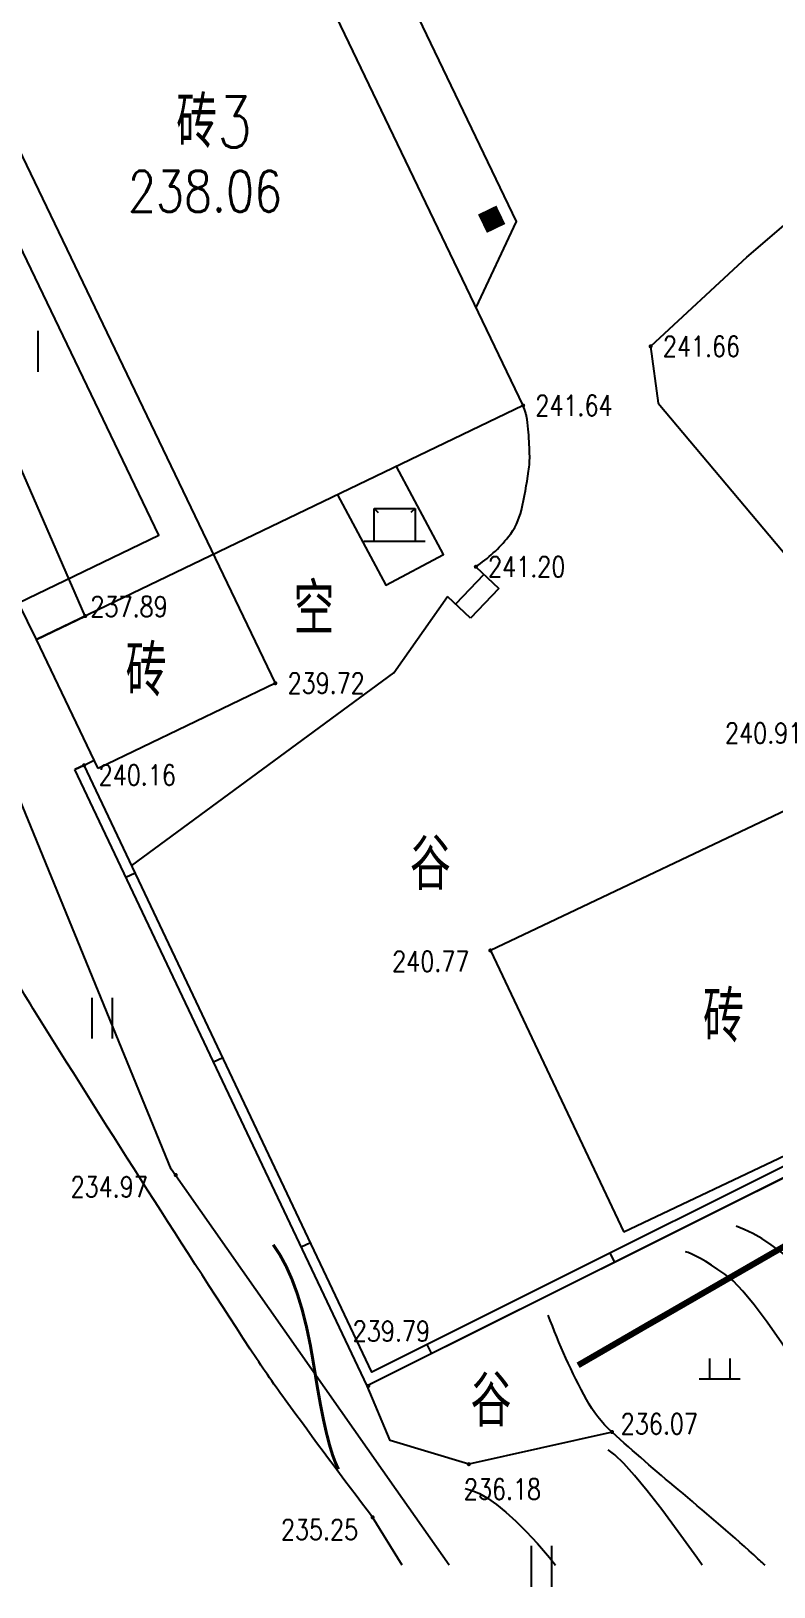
# Model space of a CAD drawing. Extents: x 453486 to 453811, y 3475287 to 3475420.
# Drawn here: x 453609.1 to 453627.26, y 3475289.3 to 3475327.31 of the extents above; entities that cross this region are included whole.
import ezdxf
from ezdxf.enums import TextEntityAlignment as Align

# ---------------------------------------------------------------- set-up
doc = ezdxf.new("R2010")
doc.units = 0
doc.header["$MEASUREMENT"] = 0
doc.layers.add('DX', color=9, linetype='Continuous')
doc.layers.add('GCD', color=9, linetype='Continuous')
doc.styles.add('HZ', font='rs.shx', dxfattribs={"width": 0.8, "bigfont": 'hztxt.shx'})

# ---------------------------------------------------------------- blocks, each defined once
blk = doc.blocks.new('GC200')
at = {"linetype": 'Continuous', "const_width": 0.2, "flags": 128}
blk.add_lwpolyline([(-0.1, 0, 1), (0.1, 0, 1)], format="xyb", close=True, dxfattribs=at)
blk = doc.blocks.new('gc002')
at = {"const_width": 1}
blk.add_lwpolyline([(-0.5, 0), (0.5, 0)], dxfattribs=at)
blk = doc.blocks.new('gc022')
for p, q in [((-1, 0), (-1, 1.6)), ((-1, 1.6), (1, 1.6)), ((-1, 1.6), (-0.8, 1.4)), ((1, 1.6), (0.8, 1.4)), ((1, 1.6), (1, 0)), ((-1.5, 0), (1.5, 0))]:
    blk.add_line(p, q)
blk = doc.blocks.new('gc119')
for p, q in [((-0.5, 1), (-0.5, 0)), ((0.5, 1), (0.5, 0)), ((-1, 0), (1, 0))]:
    blk.add_line(p, q)
blk = doc.blocks.new('gc121')
for p, q in [((-0.5, -1), (-0.5, 1)), ((0.5, -1), (0.5, 1))]:
    blk.add_line(p, q)
blk = doc.blocks.new('GC200X')

msp = doc.modelspace()

# ---------------------------------------------------------------- linework, layer by layer
at = {"layer": 'DX', "linetype": 'Continuous'}
for p, q in [((453619.97, 3475314.22), (453620.528, 3475313.687)), ((453619.97, 3475314.22), (453620.528, 3475313.687)), ((453620.166439932, 3475314.03236114), (453619.4757176517, 3475313.309241005)), ((453620.166439932, 3475314.03236114), (453619.4757176517, 3475313.309241005)), ((453619.8372777197, 3475312.963879864), (453619.2792777197, 3475313.496879864)), ((453619.8372777197, 3475312.963879864), (453619.2792777197, 3475313.496879864)), ((453620.528, 3475313.687), (453619.8372777197, 3475312.963879864)), ((453620.528, 3475313.687), (453619.8372777197, 3475312.963879864)), ((453610.395, 3475309.37), (453610.1691254472, 3475309.262852035)), ((453610.395, 3475309.37), (453610.1691254472, 3475309.262852035)), ((453611.6439699856, 3475306.737093843), (453611.4180954328, 3475306.629945877)), ((453611.6439699856, 3475306.737093843), (453611.4180954328, 3475306.629945877)), ((453613.7869292864, 3475302.219602787), (453613.5610547336, 3475302.112454822)), ((453613.7869292864, 3475302.219602787), (453613.5610547336, 3475302.112454822)), ((453615.9298885871, 3475297.702111732), (453615.7040140343, 3475297.594963767)), ((453615.9298885871, 3475297.702111732), (453615.7040140343, 3475297.594963767)), ((453623.2473597077, 3475297.449946828), (453623.3590483103, 3475297.226282669)), ((453623.2473597077, 3475297.449946828), (453623.3590483103, 3475297.226282669)), ((453618.7740765261, 3475295.216174777), (453618.8857651287, 3475294.992510618)), ((453618.7740765261, 3475295.216174777), (453618.8857651287, 3475294.992510618))]:
    msp.add_line(p, q, dxfattribs=at)
at = {"layer": 'DX', "linetype": 'Continuous', "flags": 128}
for points in [[(453610.1691254472, 3475309.262852035), (453610.395, 3475309.37), (453610.6430271032, 3475309.493921129), (453609.2270154633, 3475312.441295495), (453610.4219908919, 3475313.015505535), (453595.5407277989, 3475347.187339624), (453595.2286397717, 3475353.412340119), (453595.602, 3475355.714)], [(453610.1691254472, 3475309.262852035), (453610.395, 3475309.37), (453610.6430271032, 3475309.493921129), (453609.2270154633, 3475312.441295495), (453610.4219908919, 3475313.015505535), (453595.5407277989, 3475347.187339624), (453595.2286397717, 3475353.412340119), (453595.602, 3475355.714)], [(453618.022, 3475291.665), (453612.525, 3475299.505), (453599.027, 3475332.434), (453590.732, 3475355.13)], [(453618.022, 3475291.665), (453612.525, 3475299.505), (453599.027, 3475332.434), (453590.732, 3475355.13)], [(453621.126, 3475318.159), (453605.3800710432, 3475350.933552172)], [(453621.126, 3475318.159), (453605.3800710432, 3475350.933552172)], [(453609.2270154633, 3475312.441295495), (453608.7939032296, 3475313.342635493), (453612.2227022712, 3475314.990243292), (453596.9097892541, 3475346.863489257), (453597.8111605051, 3475347.296536446)], [(453609.2270154633, 3475312.441295495), (453608.7939032296, 3475313.342635493), (453612.2227022712, 3475314.990243292), (453596.9097892541, 3475346.863489257), (453597.8111605051, 3475347.296536446)], [(453626.595, 3475321.784), (453646.5963087942, 3475338.925604947)], [(453626.595, 3475321.784), (453646.5963087942, 3475338.925604947)], [(453621.126, 3475318.159), (453612.398, 3475336.326)], [(453621.126, 3475318.159), (453612.398, 3475336.326)], [(453626.595, 3475321.784), (453624.242, 3475319.604)], [(453626.595, 3475321.784), (453624.242, 3475319.604)], [(453624.242, 3475319.604), (453624.428, 3475318.218)], [(453624.242, 3475319.604), (453624.428, 3475318.218)], [(453621.126, 3475318.159), (453609.2270154633, 3475312.441295495)], [(453621.126, 3475318.159), (453609.2270154633, 3475312.441295495)], [(453624.428, 3475318.218), (453629.7207600152, 3475311.923314233)], [(453624.428, 3475318.218), (453629.7207600152, 3475311.923314233)], [(453616.5893762048, 3475315.979059835), (453617.773, 3475313.769), (453619.179, 3475314.522), (453618.028339425, 3475316.67051098)], [(453616.5893762048, 3475315.979059835), (453617.773, 3475313.769), (453619.179, 3475314.522), (453618.028339425, 3475316.67051098)], [(453611.5570784349, 3475306.920266618), (453617.9684471684, 3475311.626416388), (453619.2792777197, 3475313.496879864)], [(453611.5570784349, 3475306.920266618), (453617.9684471684, 3475311.626416388), (453619.2792777197, 3475313.496879864)], [(453632.3056146733, 3475301.693826772), (453617.3114600288, 3475294.206367959), (453610.1691254472, 3475309.262852035)], [(453632.5327191009, 3475301.798342699), (453617.3114600288, 3475294.206367959), (453610.1691254472, 3475309.262852035)], [(453632.3056146733, 3475301.693826772), (453617.3114600288, 3475294.206367959), (453610.1691254472, 3475309.262852035)], [(453632.5327191009, 3475301.798342699), (453617.3114600288, 3475294.206367959), (453610.1691254472, 3475309.262852035)], [(453632.2010458075, 3475301.921046232), (453617.428, 3475294.544), (453610.395, 3475309.37)], [(453632.2010458075, 3475301.921046232), (453617.428, 3475294.544), (453610.395, 3475309.37)], [(453620.325, 3475304.845), (453623.5896395984, 3475297.962764964)], [(453620.325, 3475304.845), (453623.5896395984, 3475297.962764964)], [(453623.299, 3475293.08), (453619.799, 3475292.294), (453617.8790335942, 3475292.869762546), (453617.3114600288, 3475294.206367959)], [(453623.299, 3475293.08), (453619.799, 3475292.294), (453617.8790335942, 3475292.869762546), (453617.3114600288, 3475294.206367959)], [(453619.3160035146, 3475289.825844313), (453618.022, 3475291.665)], [(453619.3160035146, 3475289.825844313), (453618.022, 3475291.665)]]:
    msp.add_lwpolyline(points, dxfattribs=at)
for points in [[(453617.446, 3475290.997, -0.005351649133589306), (453615.3084025905, 3475293.868846469, -0.01272669706995534), (453614.4536566541, 3475295.108342217, -0.005200078010986627), (453609.1496154293, 3475303.422598772, -0.02461134934252499), (453608.135, 3475305.244, -0.01912514691475785), (453605.9878036957, 3475310.04207522, -0.008277372424253901), (453601.6425885186, 3475321.379913263, -0.001289696971249578), (453600.0564578772, 3475325.768011272, -0.0003285109287172681), (453593.8852832871, 3475343.015227233, -0.004802715797315871), (453592.7199643776, 3475346.380548403, -0.001840433176234176), (453589.796, 3475355.202)], [(453617.446, 3475290.997, -0.005351649133589306), (453615.3084025905, 3475293.868846469, -0.01272669706995534), (453614.4536566541, 3475295.108342217, -0.005200078010986627), (453609.1496154293, 3475303.422598772, -0.02461134934252499), (453608.135, 3475305.244, -0.01912514691475785), (453605.9878036957, 3475310.04207522, -0.008277372424253901), (453601.6425885186, 3475321.379913263, -0.001289696971249578), (453600.0564578772, 3475325.768011272, -0.0003285109287172681), (453593.8852832871, 3475343.015227233, -0.004802715797315871), (453592.7199643776, 3475346.380548403, -0.001840433176234176), (453589.796, 3475355.202)], [(453619.97, 3475314.22, 0.07483802311530625), (453620.7694804459, 3475314.955871467, 0.1138894519626767), (453621.082717908, 3475315.603322167, 0.01943585643404027), (453621.2603552578, 3475316.552878967, 0.04412395968421526), (453621.2850086914, 3475316.978352429, 0.01299069520543875), (453621.2509187782, 3475317.58330515, 0.02468943471719908), (453621.2090531801, 3475317.899495488, 0.03219474360091062), (453621.190090077, 3475317.97521979, 0.01290119100507447), (453621.126, 3475318.159)], [(453619.97, 3475314.22, 0.07483802311530625), (453620.7694804459, 3475314.955871467, 0.1138894519626767), (453621.082717908, 3475315.603322167, 0.01943585643404027), (453621.2603552578, 3475316.552878967, 0.04412395968421526), (453621.2850086914, 3475316.978352429, 0.01299069520543875), (453621.2509187782, 3475317.58330515, 0.02468943471719908), (453621.2090531801, 3475317.899495488, 0.03219474360091062), (453621.190090077, 3475317.97521979, 0.01290119100507447), (453621.126, 3475318.159)]]:
    msp.add_lwpolyline(points, format="xyb", dxfattribs=at)
for points, elevation in [([(453619.9739824432, 3475320.556880723), (453620.96, 3475322.655), (453607.3087268884, 3475351.058335587)], 241.724), ([(453619.9739824432, 3475320.556880723), (453620.96, 3475322.655), (453607.3087268884, 3475351.058335587)], 241.724), ([(453615.069, 3475311.375), (453597.8111605052, 3475347.296536446)], 239.722), ([(453615.069, 3475311.375), (453597.8111605052, 3475347.296536446)], 239.722), ([(453610.7389260013, 3475309.294311221), (453609.2270154633, 3475312.441295495)], 240.161), ([(453610.7389260013, 3475309.294311221), (453609.2270154633, 3475312.441295495)], 240.161), ([(453615.069, 3475311.375), (453610.7389260013, 3475309.294311221)], 239.722), ([(453615.069, 3475311.375), (453610.7389260013, 3475309.294311221)], 239.722), ([(453628.846, 3475308.887), (453620.325, 3475304.845)], 240.902), ([(453628.846, 3475308.887), (453620.325, 3475304.845)], 240.902), ([(453632.1106395983, 3475302.004764963), (453623.5896395983, 3475297.962764964)], 481.461), ([(453632.1106395983, 3475302.004764963), (453623.5896395983, 3475297.962764964)], 481.461)]:
    msp.add_lwpolyline(points, dxfattribs=dict(at, elevation=elevation))
at = {"layer": 'DX', "linetype": 'Continuous', "const_width": 0.15, "flags": 128}
msp.add_lwpolyline([(453642.2425442262, 3475300.909790446, 0.007213839086979525), (453641.0931646079, 3475300.428711936, 0.009434432456267431), (453640.2270163899, 3475300.03179815, 0.02082847825599123), (453638.591420788, 3475299.158941294, -0.04256789069934664), (453637.7722071193, 3475298.766463859, -0.1259884245947565), (453637.1613506675, 3475298.698354281, -0.07058352369192004), (453636.1184379534, 3475298.998869056, -0.09747772080030874), (453635.3249890087, 3475299.560332526, 0.1030894364239074), (453634.5680360296, 3475300.083445888, 0.03505000352084881), (453633.8212152794, 3475300.338573448, 0.06064521438495571), (453633.368327242, 3475300.401460209, 0.05923800248841158), (453632.5954519603, 3475300.322739075, 0.06500358423421956), (453631.9298504758, 3475300.080026655, 0.006866939494449263), (453630.4606763273, 3475299.290289491, 0.003864687156949964), (453627.8809853753, 3475297.831396675, 0.0001014507896370374), (453626.5093464016, 3475297.041268665, -7.683276574046873e-05), (453624.695, 3475295.996, -0.001301310003085688), (453624.1402585506, 3475295.678439498, -0.0005095632654825858), (453622.4688507268, 3475294.710926452)], format="xyb", dxfattribs=at)
msp.add_lwpolyline([(453642.2425442262, 3475300.909790446, 0.007213839086979525), (453641.0931646079, 3475300.428711936, 0.009434432456267431), (453640.2270163899, 3475300.03179815, 0.02082847825599123), (453638.591420788, 3475299.158941294, -0.04256789069934664), (453637.7722071193, 3475298.766463859, -0.1259884245947565), (453637.1613506675, 3475298.698354281, -0.07058352369192004), (453636.1184379534, 3475298.998869056, -0.09747772080030874), (453635.3249890087, 3475299.560332526, 0.1030894364239074), (453634.5680360296, 3475300.083445888, 0.03505000352084881), (453633.8212152794, 3475300.338573448, 0.06064521438495571), (453633.368327242, 3475300.401460209, 0.05923800248841158), (453632.5954519603, 3475300.322739075, 0.06500358423421956), (453631.9298504758, 3475300.080026655, 0.006866939494449263), (453630.4606763273, 3475299.290289491, 0.003864687156949964), (453627.8809853753, 3475297.831396675, 0.0001014507896370374), (453626.5093464016, 3475297.041268665, -7.683276574046873e-05), (453624.695, 3475295.996, -0.001301310003085688), (453624.1402585506, 3475295.678439498, -0.0005095632654825858), (453622.4688507268, 3475294.710926452)], format="xyb", dxfattribs=at)
at = {"layer": 'DX', "linetype": 'Continuous'}
for points in [[(453632.9529489503, 3475289.825844313), (453632.9291053179, 3475289.850436312), (453632.5443173783, 3475290.306043347), (453632.1533073875, 3475290.826809702), (453631.7560753454, 3475291.412735377), (453631.3526212522, 3475292.06382037), (453630.9429451078, 3475292.780064682), (453630.5388809794, 3475293.498322187), (453630.1522629343, 3475294.155446757), (453629.7830909724, 3475294.751438391), (453629.4313650938, 3475295.286297091), (453629.0970852985, 3475295.760022855), (453628.7802515864, 3475296.172615684), (453628.4808639576, 3475296.524075577), (453628.1989224121, 3475296.814402536), (453627.9307178111, 3475297.061877162), (453627.672541016, 3475297.284780059), (453627.4243920268, 3475297.483111226), (453627.1862708434, 3475297.656870664), (453626.9581774659, 3475297.806058372), (453626.7401118943, 3475297.930674351), (453626.5320741286, 3475298.0307186), (453626.3340641687, 3475298.10619112)], [(453632.9529489503, 3475289.825844313), (453632.9291053179, 3475289.850436312), (453632.5443173783, 3475290.306043347), (453632.1533073875, 3475290.826809702), (453631.7560753454, 3475291.412735377), (453631.3526212522, 3475292.06382037), (453630.9429451078, 3475292.780064682), (453630.5388809794, 3475293.498322187), (453630.1522629343, 3475294.155446757), (453629.7830909724, 3475294.751438391), (453629.4313650938, 3475295.286297091), (453629.0970852985, 3475295.760022855), (453628.7802515864, 3475296.172615684), (453628.4808639576, 3475296.524075577), (453628.1989224121, 3475296.814402536), (453627.9307178111, 3475297.061877162), (453627.672541016, 3475297.284780059), (453627.4243920268, 3475297.483111226), (453627.1862708434, 3475297.656870664), (453626.9581774659, 3475297.806058372), (453626.7401118943, 3475297.930674351), (453626.5320741286, 3475298.0307186), (453626.3340641687, 3475298.10619112)], [(453630.7998277106, 3475289.825844313), (453630.4283172301, 3475290.460466543), (453629.8458969063, 3475291.442671746), (453629.2956246164, 3475292.357263205), (453628.7775003602, 3475293.204240922), (453628.2957201594, 3475293.974144459), (453627.8544800356, 3475294.657513381), (453627.4537799889, 3475295.254347687), (453627.0936200191, 3475295.764647378), (453626.7740001265, 3475296.188412453), (453626.4949203109, 3475296.525642912), (453626.2563805723, 3475296.776338756), (453626.0583809108, 3475296.940499984), (453625.8877690344, 3475297.054787466), (453625.7313926512, 3475297.155862071), (453625.5892517612, 3475297.243723798), (453625.4613463643, 3475297.318372649), (453625.3476764608, 3475297.379808622), (453625.2482420505, 3475297.428031718), (453625.1630431333, 3475297.463041937), (453625.0920797095, 3475297.484839279)], [(453630.7998277106, 3475289.825844313), (453630.4283172301, 3475290.460466543), (453629.8458969063, 3475291.442671746), (453629.2956246164, 3475292.357263205), (453628.7775003602, 3475293.204240922), (453628.2957201594, 3475293.974144459), (453627.8544800356, 3475294.657513381), (453627.4537799889, 3475295.254347687), (453627.0936200191, 3475295.764647378), (453626.7740001265, 3475296.188412453), (453626.4949203109, 3475296.525642912), (453626.2563805723, 3475296.776338756), (453626.0583809108, 3475296.940499984), (453625.8877690344, 3475297.054787466), (453625.7313926512, 3475297.155862071), (453625.5892517612, 3475297.243723798), (453625.4613463643, 3475297.318372649), (453625.3476764608, 3475297.379808622), (453625.2482420505, 3475297.428031718), (453625.1630431333, 3475297.463041937), (453625.0920797095, 3475297.484839279)], [(453625.5012362992, 3475289.825844313), (453625.3705609847, 3475290.012078987), (453624.917609134, 3475290.641293047), (453624.5125240214, 3475291.185969022), (453624.1553056468, 3475291.646106909), (453623.8459540103, 3475292.02170671), (453623.5844691118, 3475292.312768423), (453623.3708509514, 3475292.519292051), (453623.2050995289, 3475292.641277591)], [(453625.5012362992, 3475289.825844313), (453625.3705609847, 3475290.012078987), (453624.917609134, 3475290.641293047), (453624.5125240214, 3475291.185969022), (453624.1553056468, 3475291.646106909), (453623.8459540103, 3475292.02170671), (453623.5844691118, 3475292.312768423), (453623.3708509514, 3475292.519292051), (453623.2050995289, 3475292.641277591)], [(453619.710342136, 3475291.698846138), (453619.8779718651, 3475291.654997066), (453620.0608354667, 3475291.57577949), (453620.2589329407, 3475291.461193413), (453620.4722642871, 3475291.311238831), (453620.700829506, 3475291.125915748), (453620.9446285974, 3475290.905224161), (453621.2036615612, 3475290.649164071), (453621.4779283976, 3475290.357735479), (453621.7732588822, 3475290.01076499), (453621.9142285236, 3475289.825844313)], [(453619.710342136, 3475291.698846138), (453619.8779718651, 3475291.654997066), (453620.0608354667, 3475291.57577949), (453620.2589329407, 3475291.461193413), (453620.4722642871, 3475291.311238831), (453620.700829506, 3475291.125915748), (453620.9446285974, 3475290.905224161), (453621.2036615612, 3475290.649164071), (453621.4779283976, 3475290.357735479), (453621.7732588822, 3475290.01076499), (453621.9142285236, 3475289.825844313)], [(453618.1693437081, 3475289.825844313), (453617.446, 3475290.997)], [(453618.1693437081, 3475289.825844313), (453617.446, 3475290.997)]]:
    msp.add_lwpolyline(points, dxfattribs=at)
at = {"layer": 'DX', "linetype": 'Continuous', "const_width": 0.075, "flags": 128}
msp.add_lwpolyline([(453616.6147367978, 3475292.17244706), (453616.5416206026, 3475292.321600942), (453616.4677834412, 3475292.51864061), (453616.3932253136, 3475292.763566064), (453616.3179462198, 3475293.056377303), (453616.2419461598, 3475293.397074328), (453616.1652251335, 3475293.785657139), (453616.0877831411, 3475294.222125735), (453616.0096201826, 3475294.706480116), (453615.9253968688, 3475295.197338487), (453615.8297738109, 3475295.65331905), (453615.722751009, 3475296.074421806), (453615.604328463, 3475296.460646755), (453615.474506173, 3475296.811993896), (453615.3332841389, 3475297.128463231), (453615.1806623607, 3475297.410054758), (453615.0166408384, 3475297.656768477)], dxfattribs=at)
msp.add_lwpolyline([(453616.6147367978, 3475292.17244706), (453616.5416206026, 3475292.321600942), (453616.4677834412, 3475292.51864061), (453616.3932253136, 3475292.763566064), (453616.3179462198, 3475293.056377303), (453616.2419461598, 3475293.397074328), (453616.1652251335, 3475293.785657139), (453616.0877831411, 3475294.222125735), (453616.0096201826, 3475294.706480116), (453615.9253968688, 3475295.197338487), (453615.8297738109, 3475295.65331905), (453615.722751009, 3475296.074421806), (453615.604328463, 3475296.460646755), (453615.474506173, 3475296.811993896), (453615.3332841389, 3475297.128463231), (453615.1806623607, 3475297.410054758), (453615.0166408384, 3475297.656768477)], dxfattribs=at)
at = {"layer": 'DX', "linetype": 'Continuous'}
msp.add_lwpolyline([(453627.0399586067, 3475289.825844313, 0.002280872873916075), (453626.7617017868, 3475290.078257171, 0.009596882120880815), (453624.9173753051, 3475291.673093121, -0.0109121447623454), (453623.299, 3475293.08, -0.0837419166905709), (453622.6759383166, 3475293.872500667, -0.03704071771632523), (453621.741214489, 3475295.937115979)], format="xyb", dxfattribs=at)
msp.add_lwpolyline([(453627.0399586067, 3475289.825844313, 0.002280872873916075), (453626.7617017868, 3475290.078257171, 0.009596882120880815), (453624.9173753051, 3475291.673093121, -0.0109121447623454), (453623.299, 3475293.08, -0.0837419166905709), (453622.6759383166, 3475293.872500667, -0.03704071771632523), (453621.741214489, 3475295.937115979)], format="xyb", dxfattribs=at)

# ---------------------------------------------------------------- block references
ref = msp.add_blockref('GC200X', (453610.8645701073, 3475323.393963277, 238.06), dxfattribs=dict(at, xscale=0.5, yscale=0.5, zscale=0.5))
ref.add_attrib('height', '238.06', dxfattribs={"layer": 'GCD', "linetype": 'Continuous', "height": 1, "style": 'HZ', "width": 0.8}).set_placement((453611.4645701072, 3475323.393963277, 238.06), align=Align.MIDDLE_LEFT)
ref = msp.add_blockref('GC200X', (453610.8645701073, 3475323.393963277, 238.06), dxfattribs=dict(at, xscale=0.5, yscale=0.5, zscale=0.5))
ref.add_attrib('height', '238.06', dxfattribs={"layer": 'GCD', "linetype": 'Continuous', "height": 1, "style": 'HZ', "width": 0.8}).set_placement((453611.4645701072, 3475323.393963277, 238.06), align=Align.MIDDLE_LEFT)
at = {"layer": 'DX', "linetype": 'Continuous', "xscale": 0.5000000000947556, "yscale": 0.5, "zscale": 0.5, "rotation": 25.79658411368619}
msp.add_blockref('gc002', (453620.3566319612, 3475322.710415232), dxfattribs=at)
msp.add_blockref('gc002', (453620.3566319612, 3475322.710415232), dxfattribs=at)
at = {"layer": 'DX', "linetype": 'Continuous', "xscale": 0.5, "yscale": 0.5}
for name, p in [('gc121', (453609.0196551748, 3475319.48511255)), ('gc121', (453609.0196551748, 3475319.48511255)), ('gc022', (453617.9834893383, 3475314.842395902)), ('gc022', (453617.9834893383, 3475314.842395902)), ('gc121', (453610.83826909, 3475303.190721848)), ('gc121', (453610.83826909, 3475303.190721848)), ('gc119', (453625.9312009906, 3475294.379377686)), ('gc119', (453625.9312009906, 3475294.379377686)), ('gc121', (453621.5812070775, 3475289.79680234)), ('gc121', (453621.5812070775, 3475289.79680234))]:
    msp.add_blockref(name, p, dxfattribs=at)
at = {"layer": 'DX', "linetype": 'Continuous'}
ref = msp.add_blockref('GC200', (453624.242, 3475319.604, 241.659), dxfattribs=dict(at, xscale=0.25, yscale=0.25, zscale=0.25))
ref.add_attrib('height', '241.66', dxfattribs={"layer": 'GCD', "linetype": 'Continuous', "height": 0.5, "style": 'HZ', "width": 0.8}).set_placement((453624.542, 3475319.604, 241.659), align=Align.MIDDLE_LEFT)
ref = msp.add_blockref('GC200', (453624.242, 3475319.604, 241.659), dxfattribs=dict(at, xscale=0.25, yscale=0.25, zscale=0.25))
ref.add_attrib('height', '241.66', dxfattribs={"layer": 'GCD', "linetype": 'Continuous', "height": 0.5, "style": 'HZ', "width": 0.8}).set_placement((453624.542, 3475319.604, 241.659), align=Align.MIDDLE_LEFT)
ref = msp.add_blockref('GC200', (453621.126, 3475318.159, 241.635), dxfattribs=dict(at, xscale=0.25, yscale=0.25, zscale=0.25))
ref.add_attrib('height', '241.64', dxfattribs={"layer": 'GCD', "linetype": 'Continuous', "height": 0.5, "style": 'HZ', "width": 0.8}).set_placement((453621.426, 3475318.159, 241.635), align=Align.MIDDLE_LEFT)
ref = msp.add_blockref('GC200', (453621.126, 3475318.159, 241.635), dxfattribs=dict(at, xscale=0.25, yscale=0.25, zscale=0.25))
ref.add_attrib('height', '241.64', dxfattribs={"layer": 'GCD', "linetype": 'Continuous', "height": 0.5, "style": 'HZ', "width": 0.8}).set_placement((453621.426, 3475318.159, 241.635), align=Align.MIDDLE_LEFT)
ref = msp.add_blockref('GC200', (453619.97, 3475314.22, 241.195), dxfattribs=dict(at, xscale=0.25, yscale=0.25, zscale=0.25))
ref.add_attrib('height', '241.20', dxfattribs={"layer": 'GCD', "linetype": 'Continuous', "height": 0.5, "style": 'HZ', "width": 0.8}).set_placement((453620.27, 3475314.22, 241.195), align=Align.MIDDLE_LEFT)
ref = msp.add_blockref('GC200', (453619.97, 3475314.22, 241.195), dxfattribs=dict(at, xscale=0.25, yscale=0.25, zscale=0.25))
ref.add_attrib('height', '241.20', dxfattribs={"layer": 'GCD', "linetype": 'Continuous', "height": 0.5, "style": 'HZ', "width": 0.8}).set_placement((453620.27, 3475314.22, 241.195), align=Align.MIDDLE_LEFT)
ref = msp.add_blockref('GC200', (453610.4219908919, 3475313.015505535, 237.89), dxfattribs=dict(at, xscale=0.25, yscale=0.25, zscale=0.25))
ref.add_attrib('height', '237.89', dxfattribs={"layer": 'GCD', "linetype": 'Continuous', "height": 0.5, "style": 'HZ', "width": 0.8}).set_placement((453610.5493231164, 3475313.247327796, 237.89), align=Align.MIDDLE_LEFT)
ref = msp.add_blockref('GC200', (453610.4219908919, 3475313.015505535, 237.89), dxfattribs=dict(at, xscale=0.25, yscale=0.25, zscale=0.25))
ref.add_attrib('height', '237.89', dxfattribs={"layer": 'GCD', "linetype": 'Continuous', "height": 0.5, "style": 'HZ', "width": 0.8}).set_placement((453610.5493231164, 3475313.247327796, 237.89), align=Align.MIDDLE_LEFT)
ref = msp.add_blockref('GC200', (453615.069, 3475311.375, 239.722), dxfattribs=dict(at, xscale=0.25, yscale=0.25, zscale=0.25))
ref.add_attrib('height', '239.72', dxfattribs={"layer": 'GCD', "linetype": 'Continuous', "height": 0.5, "style": 'HZ', "width": 0.8}).set_placement((453615.369, 3475311.375, 239.722), align=Align.MIDDLE_LEFT)
ref = msp.add_blockref('GC200', (453615.069, 3475311.375, 239.722), dxfattribs=dict(at, xscale=0.25, yscale=0.25, zscale=0.25))
ref.add_attrib('height', '239.72', dxfattribs={"layer": 'GCD', "linetype": 'Continuous', "height": 0.5, "style": 'HZ', "width": 0.8}).set_placement((453615.369, 3475311.375, 239.722), align=Align.MIDDLE_LEFT)
ref = msp.add_blockref('GC200', (453628.334, 3475310.165, 240.906), dxfattribs=dict(at, xscale=0.25, yscale=0.25, zscale=0.25))
ref.add_attrib('height', '240.91', dxfattribs={"layer": 'GCD', "linetype": 'Continuous', "height": 0.5, "style": 'HZ', "width": 0.8}).set_placement((453626.062813836, 3475310.156427931, 240.906), align=Align.MIDDLE_LEFT)
ref = msp.add_blockref('GC200', (453628.334, 3475310.165, 240.906), dxfattribs=dict(at, xscale=0.25, yscale=0.25, zscale=0.25))
ref.add_attrib('height', '240.91', dxfattribs={"layer": 'GCD', "linetype": 'Continuous', "height": 0.5, "style": 'HZ', "width": 0.8}).set_placement((453626.062813836, 3475310.156427931, 240.906), align=Align.MIDDLE_LEFT)
ref = msp.add_blockref('GC200', (453610.395, 3475309.37, 240.155), dxfattribs=dict(at, xscale=0.25, yscale=0.25, zscale=0.25))
ref.add_attrib('height', '240.16', dxfattribs={"layer": 'GCD', "linetype": 'Continuous', "height": 0.5, "style": 'HZ', "width": 0.8}).set_placement((453610.7516620521, 3475309.131467366, 240.155), align=Align.MIDDLE_LEFT)
ref = msp.add_blockref('GC200', (453610.395, 3475309.37, 240.155), dxfattribs=dict(at, xscale=0.25, yscale=0.25, zscale=0.25))
ref.add_attrib('height', '240.16', dxfattribs={"layer": 'GCD', "linetype": 'Continuous', "height": 0.5, "style": 'HZ', "width": 0.8}).set_placement((453610.7516620521, 3475309.131467366, 240.155), align=Align.MIDDLE_LEFT)
ref = msp.add_blockref('GC200', (453620.325, 3475304.845, 240.77), dxfattribs=dict(at, xscale=0.25, yscale=0.25, zscale=0.25))
ref.add_attrib('height', '240.77', dxfattribs={"layer": 'GCD', "linetype": 'Continuous', "height": 0.5, "style": 'HZ', "width": 0.8}).set_placement((453617.9249140522, 3475304.579555755, 240.77), align=Align.MIDDLE_LEFT)
ref = msp.add_blockref('GC200', (453620.325, 3475304.845, 240.77), dxfattribs=dict(at, xscale=0.25, yscale=0.25, zscale=0.25))
ref.add_attrib('height', '240.77', dxfattribs={"layer": 'GCD', "linetype": 'Continuous', "height": 0.5, "style": 'HZ', "width": 0.8}).set_placement((453617.9249140522, 3475304.579555755, 240.77), align=Align.MIDDLE_LEFT)
ref = msp.add_blockref('GC200', (453612.633455407, 3475299.359387643, 234.97), dxfattribs=dict(at, xscale=0.25, yscale=0.25, zscale=0.25))
ref.add_attrib('height', '234.97', dxfattribs={"layer": 'GCD', "linetype": 'Continuous', "height": 0.5, "style": 'HZ', "width": 0.8}).set_placement((453610.0652677896, 3475299.071382855, 234.97), align=Align.MIDDLE_LEFT)
ref = msp.add_blockref('GC200', (453612.633455407, 3475299.359387643, 234.97), dxfattribs=dict(at, xscale=0.25, yscale=0.25, zscale=0.25))
ref.add_attrib('height', '234.97', dxfattribs={"layer": 'GCD', "linetype": 'Continuous', "height": 0.5, "style": 'HZ', "width": 0.8}).set_placement((453610.0652677896, 3475299.071382855, 234.97), align=Align.MIDDLE_LEFT)
ref = msp.add_blockref('GC200', (453617.3399652406, 3475294.204698913, 236.227), dxfattribs=dict(at, xscale=0.25, yscale=0.25, zscale=0.25))
ref.add_attrib('height', '239.79', dxfattribs={"layer": 'GCD', "linetype": 'Continuous', "height": 0.5, "style": 'HZ', "width": 0.8}).set_placement((453616.961907598, 3475295.546106717, 236.227), align=Align.MIDDLE_LEFT)
ref = msp.add_blockref('GC200', (453617.3399652406, 3475294.204698913, 236.227), dxfattribs=dict(at, xscale=0.25, yscale=0.25, zscale=0.25))
ref.add_attrib('height', '239.79', dxfattribs={"layer": 'GCD', "linetype": 'Continuous', "height": 0.5, "style": 'HZ', "width": 0.8}).set_placement((453616.961907598, 3475295.546106717, 236.227), align=Align.MIDDLE_LEFT)
ref = msp.add_blockref('GC200', (453623.299, 3475293.08, 236.068), dxfattribs=dict(at, xscale=0.25, yscale=0.25, zscale=0.25))
ref.add_attrib('height', '236.07', dxfattribs={"layer": 'GCD', "linetype": 'Continuous', "height": 0.5, "style": 'HZ', "width": 0.8}).set_placement((453623.5124457052, 3475293.280325416, 236.068), align=Align.MIDDLE_LEFT)
ref = msp.add_blockref('GC200', (453623.299, 3475293.08, 236.068), dxfattribs=dict(at, xscale=0.25, yscale=0.25, zscale=0.25))
ref.add_attrib('height', '236.07', dxfattribs={"layer": 'GCD', "linetype": 'Continuous', "height": 0.5, "style": 'HZ', "width": 0.8}).set_placement((453623.5124457052, 3475293.280325416, 236.068), align=Align.MIDDLE_LEFT)
ref = msp.add_blockref('GC200', (453619.799, 3475292.294, 236.176), dxfattribs=dict(at, xscale=0.25, yscale=0.25, zscale=0.25))
ref.add_attrib('height', '236.18', dxfattribs={"layer": 'GCD', "linetype": 'Continuous', "height": 0.5, "style": 'HZ', "width": 0.8}).set_placement((453619.6776389749, 3475291.685241519, 236.176), align=Align.MIDDLE_LEFT)
ref = msp.add_blockref('GC200', (453619.799, 3475292.294, 236.176), dxfattribs=dict(at, xscale=0.25, yscale=0.25, zscale=0.25))
ref.add_attrib('height', '236.18', dxfattribs={"layer": 'GCD', "linetype": 'Continuous', "height": 0.5, "style": 'HZ', "width": 0.8}).set_placement((453619.6776389749, 3475291.685241519, 236.176), align=Align.MIDDLE_LEFT)
ref = msp.add_blockref('GC200', (453617.446, 3475290.997, 235.252), dxfattribs=dict(at, xscale=0.25, yscale=0.25, zscale=0.25))
ref.add_attrib('height', '235.25', dxfattribs={"layer": 'GCD', "linetype": 'Continuous', "height": 0.5, "style": 'HZ', "width": 0.8}).set_placement((453615.2072110289, 3475290.696243205, 235.252), align=Align.MIDDLE_LEFT)
ref = msp.add_blockref('GC200', (453617.446, 3475290.997, 235.252), dxfattribs=dict(at, xscale=0.25, yscale=0.25, zscale=0.25))
ref.add_attrib('height', '235.25', dxfattribs={"layer": 'GCD', "linetype": 'Continuous', "height": 0.5, "style": 'HZ', "width": 0.8}).set_placement((453615.2072110289, 3475290.696243205, 235.252), align=Align.MIDDLE_LEFT)

# ---------------------------------------------------------------- texts
at = {"layer": 'DX', "linetype": 'Continuous', "style": 'HZ', "width": 0.8}
for s, p in [('砖3', (453613.5745597566, 3475325.145907882)), ('砖3', (453613.5745597566, 3475325.145907882)), ('空', (453616.0124099711, 3475313.263051537)), ('空', (453616.0124099711, 3475313.263051537)), ('砖', (453611.9101618666, 3475311.742784468)), ('砖', (453611.9101618666, 3475311.742784468)), ('谷', (453618.8585482781, 3475307.00305448)), ('谷', (453618.8585482781, 3475307.00305448)), ('砖', (453626.0240250416, 3475303.290380059)), ('砖', (453626.0240250416, 3475303.290380059)), ('谷', (453620.3409137061, 3475293.891784545)), ('谷', (453620.3409137061, 3475293.891784545))]:
    msp.add_text(s, height=1.25, dxfattribs=at).set_placement(p, align=Align.MIDDLE)

doc.saveas('drawing.dxf')
